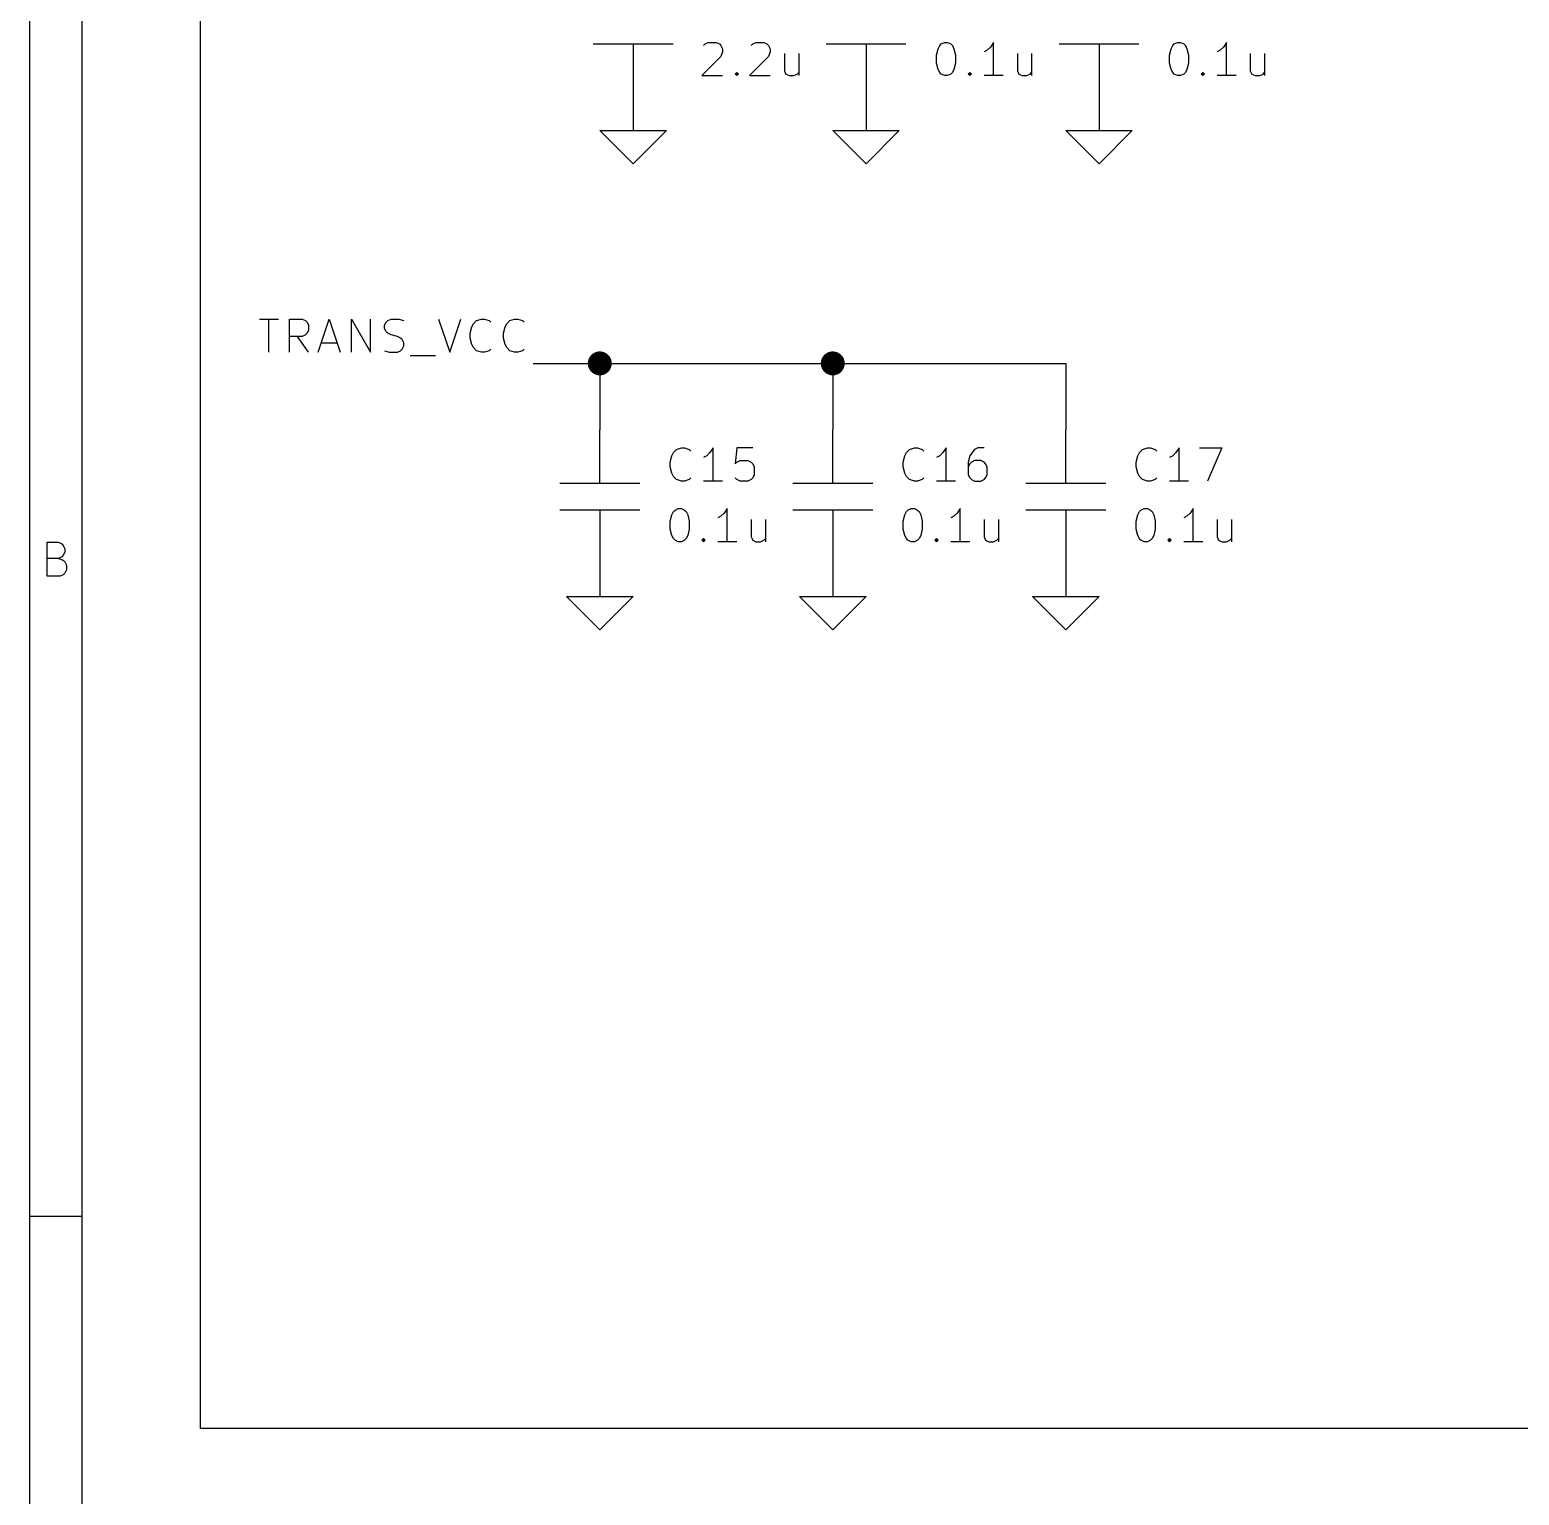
# Model space of a CAD drawing. Extents: x 0.4 to 16.1, y -11.3 to -0.4.
# Drawn here: x 0.394 to 2.631, y -4.75 to -2.549 of the extents above; entities that cross this region are included whole.
import ezdxf

# ---------------------------------------------------------------- set-up
doc = ezdxf.new("R2010")
doc.units = 0
doc.header["$MEASUREMENT"] = 0
for name, color, linetype in [('BLUE3', 171, 'CONTINUOUS'), ('CYAN2', 4, 'CONTINUOUS'), ('GRAY1', 251, 'CONTINUOUS'), ('GREEN3', 91, 'CONTINUOUS'), ('RED2', 1, 'CONTINUOUS')]:
    doc.layers.add(name, color=color, linetype=linetype)

msp = doc.modelspace()

# ---------------------------------------------------------------- linework, layer by layer
at = {"layer": 'BLUE3', "linetype": 'CONTINUOUS'}
for p, q in [((0.65, -4.65), (0.65, -0.55)), ((4.85, -4.65), (0.65, -4.65))]:
    msp.add_line(p, q, dxfattribs=at)
at = {"layer": 'CYAN2', "linetype": 'CONTINUOUS'}
for p, q in [((1.4059, -2.5726), (1.4083, -2.5702)), ((1.4059, -2.5726), (1.4083, -2.5702)), ((1.4083, -2.5702), (1.413, -2.5678)), ((1.4083, -2.5702), (1.413, -2.5678)), ((1.413, -2.5678), (1.4249, -2.5678)), ((1.413, -2.5678), (1.4249, -2.5678)), ((1.4249, -2.5678), (1.4297, -2.5702)), ((1.4249, -2.5678), (1.4297, -2.5702)), ((1.4297, -2.5702), (1.4321, -2.5726)), ((1.4297, -2.5702), (1.4321, -2.5726)), ((1.4321, -2.5726), (1.4345, -2.5773)), ((1.4321, -2.5726), (1.4345, -2.5773)), ((1.4773, -2.5726), (1.4797, -2.5702)), ((1.4773, -2.5726), (1.4797, -2.5702)), ((1.4797, -2.5702), (1.4845, -2.5678)), ((1.4797, -2.5702), (1.4845, -2.5678)), ((1.4845, -2.5678), (1.4964, -2.5678)), ((1.4845, -2.5678), (1.4964, -2.5678)), ((1.4964, -2.5678), (1.5011, -2.5702)), ((1.4964, -2.5678), (1.5011, -2.5702)), ((1.5011, -2.5702), (1.5035, -2.5726)), ((1.5011, -2.5702), (1.5035, -2.5726)), ((1.5035, -2.5726), (1.5059, -2.5773)), ((1.5035, -2.5726), (1.5059, -2.5773)), ((1.7583, -2.5773), (1.7607, -2.5726)), ((1.7583, -2.5773), (1.7607, -2.5726)), ((1.7607, -2.5726), (1.763, -2.5702)), ((1.7607, -2.5726), (1.763, -2.5702)), ((1.763, -2.5702), (1.7678, -2.5678)), ((1.763, -2.5702), (1.7678, -2.5678)), ((1.7678, -2.5678), (1.7726, -2.5678)), ((1.7678, -2.5678), (1.7726, -2.5678)), ((1.7726, -2.5678), (1.7773, -2.5702)), ((1.7726, -2.5678), (1.7773, -2.5702)), ((1.7773, -2.5702), (1.7797, -2.5726)), ((1.7773, -2.5702), (1.7797, -2.5726)), ((1.7797, -2.5726), (1.7821, -2.5773)), ((1.7797, -2.5726), (1.7821, -2.5773)), ((1.8416, -2.5678), (1.8369, -2.5749)), ((1.8416, -2.5678), (1.8369, -2.5749)), ((1.8416, -2.6178), (1.8416, -2.5678)), ((1.8416, -2.6178), (1.8416, -2.5678)), ((2.1083, -2.5773), (2.1107, -2.5726)), ((2.1083, -2.5773), (2.1107, -2.5726)), ((2.1107, -2.5726), (2.113, -2.5702)), ((2.1107, -2.5726), (2.113, -2.5702)), ((2.113, -2.5702), (2.1178, -2.5678)), ((2.113, -2.5702), (2.1178, -2.5678)), ((2.1178, -2.5678), (2.1226, -2.5678)), ((2.1178, -2.5678), (2.1226, -2.5678)), ((2.1226, -2.5678), (2.1273, -2.5702)), ((2.1226, -2.5678), (2.1273, -2.5702)), ((2.1273, -2.5702), (2.1297, -2.5726)), ((2.1273, -2.5702), (2.1297, -2.5726)), ((2.1297, -2.5726), (2.1321, -2.5773)), ((2.1297, -2.5726), (2.1321, -2.5773)), ((2.1916, -2.5678), (2.1869, -2.5749)), ((2.1916, -2.5678), (2.1869, -2.5749)), ((2.1916, -2.6178), (2.1916, -2.5678)), ((2.1916, -2.6178), (2.1916, -2.5678)), ((1.4321, -2.5892), (1.4035, -2.6178)), ((1.4321, -2.5892), (1.4035, -2.6178)), ((1.4345, -2.5821), (1.4321, -2.5892)), ((1.4345, -2.5821), (1.4321, -2.5892)), ((1.4345, -2.5773), (1.4345, -2.5821)), ((1.4345, -2.5773), (1.4345, -2.5821)), ((1.5035, -2.5892), (1.4749, -2.6178)), ((1.5035, -2.5892), (1.4749, -2.6178)), ((1.5059, -2.5821), (1.5035, -2.5892)), ((1.5059, -2.5821), (1.5035, -2.5892)), ((1.5059, -2.5773), (1.5059, -2.5821)), ((1.5059, -2.5773), (1.5059, -2.5821)), ((1.5273, -2.5845), (1.5273, -2.6107)), ((1.5273, -2.5845), (1.5273, -2.6107)), ((1.5488, -2.5845), (1.5488, -2.6178)), ((1.5488, -2.5845), (1.5488, -2.6178)), ((1.7559, -2.5869), (1.7583, -2.5773)), ((1.7559, -2.5869), (1.7583, -2.5773)), ((1.7559, -2.5988), (1.7559, -2.5869)), ((1.7559, -2.5988), (1.7559, -2.5869)), ((1.7821, -2.5773), (1.7845, -2.5869)), ((1.7821, -2.5773), (1.7845, -2.5869)), ((1.7845, -2.5869), (1.7845, -2.5988)), ((1.7845, -2.5869), (1.7845, -2.5988)), ((1.8321, -2.5797), (1.8273, -2.5821)), ((1.8321, -2.5797), (1.8273, -2.5821)), ((1.8369, -2.5749), (1.8321, -2.5797)), ((1.8369, -2.5749), (1.8321, -2.5797)), ((1.8773, -2.5845), (1.8773, -2.6107)), ((1.8773, -2.5845), (1.8773, -2.6107)), ((1.8988, -2.5845), (1.8988, -2.6178)), ((1.8988, -2.5845), (1.8988, -2.6178)), ((2.1059, -2.5869), (2.1083, -2.5773)), ((2.1059, -2.5869), (2.1083, -2.5773)), ((2.1059, -2.5988), (2.1059, -2.5869)), ((2.1059, -2.5988), (2.1059, -2.5869)), ((2.1321, -2.5773), (2.1345, -2.5869)), ((2.1321, -2.5773), (2.1345, -2.5869)), ((2.1345, -2.5869), (2.1345, -2.5988)), ((2.1345, -2.5869), (2.1345, -2.5988)), ((2.1821, -2.5797), (2.1773, -2.5821)), ((2.1821, -2.5797), (2.1773, -2.5821)), ((2.1869, -2.5749), (2.1821, -2.5797)), ((2.1869, -2.5749), (2.1821, -2.5797)), ((2.2273, -2.5845), (2.2273, -2.6107)), ((2.2273, -2.5845), (2.2273, -2.6107)), ((2.2488, -2.5845), (2.2488, -2.6178)), ((2.2488, -2.5845), (2.2488, -2.6178)), ((1.4035, -2.6178), (1.4345, -2.6178)), ((1.4035, -2.6178), (1.4345, -2.6178)), ((1.4535, -2.6154), (1.4559, -2.613)), ((1.4535, -2.6154), (1.4559, -2.613)), ((1.4559, -2.6178), (1.4535, -2.6154)), ((1.4559, -2.6178), (1.4535, -2.6154)), ((1.4559, -2.613), (1.4583, -2.6154)), ((1.4559, -2.613), (1.4559, -2.6178)), ((1.4559, -2.613), (1.4583, -2.6154)), ((1.4559, -2.613), (1.4559, -2.6178)), ((1.4583, -2.6154), (1.4559, -2.6178)), ((1.4583, -2.6154), (1.4559, -2.6178)), ((1.4749, -2.6178), (1.5059, -2.6178)), ((1.4749, -2.6178), (1.5059, -2.6178)), ((1.5273, -2.6107), (1.5297, -2.6154)), ((1.5273, -2.6107), (1.5297, -2.6154)), ((1.5297, -2.6154), (1.5345, -2.6178)), ((1.5297, -2.6154), (1.5345, -2.6178)), ((1.5345, -2.6178), (1.5416, -2.6178)), ((1.5345, -2.6178), (1.5416, -2.6178)), ((1.5416, -2.6178), (1.5464, -2.6154)), ((1.5416, -2.6178), (1.5464, -2.6154)), ((1.5464, -2.6154), (1.5488, -2.613)), ((1.5464, -2.6154), (1.5488, -2.613)), ((1.7583, -2.6083), (1.7559, -2.5988)), ((1.7583, -2.6083), (1.7559, -2.5988)), ((1.7607, -2.613), (1.7583, -2.6083)), ((1.7607, -2.613), (1.7583, -2.6083)), ((1.763, -2.6154), (1.7607, -2.613)), ((1.763, -2.6154), (1.7607, -2.613)), ((1.7678, -2.6178), (1.763, -2.6154)), ((1.7678, -2.6178), (1.763, -2.6154)), ((1.7726, -2.6178), (1.7678, -2.6178)), ((1.7726, -2.6178), (1.7678, -2.6178)), ((1.7773, -2.6154), (1.7726, -2.6178)), ((1.7773, -2.6154), (1.7726, -2.6178)), ((1.7797, -2.613), (1.7773, -2.6154)), ((1.7797, -2.613), (1.7773, -2.6154)), ((1.7821, -2.6083), (1.7797, -2.613)), ((1.7821, -2.6083), (1.7797, -2.613)), ((1.7845, -2.5988), (1.7821, -2.6083)), ((1.7845, -2.5988), (1.7821, -2.6083)), ((1.8035, -2.6154), (1.8059, -2.613)), ((1.8035, -2.6154), (1.8059, -2.613)), ((1.8059, -2.6178), (1.8035, -2.6154)), ((1.8059, -2.6178), (1.8035, -2.6154)), ((1.8059, -2.613), (1.8083, -2.6154)), ((1.8059, -2.613), (1.8059, -2.6178)), ((1.8059, -2.613), (1.8083, -2.6154)), ((1.8059, -2.613), (1.8059, -2.6178)), ((1.8083, -2.6154), (1.8059, -2.6178)), ((1.8083, -2.6154), (1.8059, -2.6178)), ((1.8559, -2.6178), (1.8273, -2.6178)), ((1.8559, -2.6178), (1.8273, -2.6178)), ((1.8773, -2.6107), (1.8797, -2.6154)), ((1.8773, -2.6107), (1.8797, -2.6154)), ((1.8797, -2.6154), (1.8845, -2.6178)), ((1.8797, -2.6154), (1.8845, -2.6178)), ((1.8845, -2.6178), (1.8916, -2.6178)), ((1.8845, -2.6178), (1.8916, -2.6178)), ((1.8916, -2.6178), (1.8964, -2.6154)), ((1.8916, -2.6178), (1.8964, -2.6154)), ((1.8964, -2.6154), (1.8988, -2.613)), ((1.8964, -2.6154), (1.8988, -2.613)), ((2.1083, -2.6083), (2.1059, -2.5988)), ((2.1083, -2.6083), (2.1059, -2.5988)), ((2.1107, -2.613), (2.1083, -2.6083)), ((2.1107, -2.613), (2.1083, -2.6083)), ((2.113, -2.6154), (2.1107, -2.613)), ((2.113, -2.6154), (2.1107, -2.613)), ((2.1178, -2.6178), (2.113, -2.6154)), ((2.1178, -2.6178), (2.113, -2.6154)), ((2.1226, -2.6178), (2.1178, -2.6178)), ((2.1226, -2.6178), (2.1178, -2.6178)), ((2.1273, -2.6154), (2.1226, -2.6178)), ((2.1273, -2.6154), (2.1226, -2.6178)), ((2.1297, -2.613), (2.1273, -2.6154)), ((2.1297, -2.613), (2.1273, -2.6154)), ((2.1321, -2.6083), (2.1297, -2.613)), ((2.1321, -2.6083), (2.1297, -2.613)), ((2.1345, -2.5988), (2.1321, -2.6083)), ((2.1345, -2.5988), (2.1321, -2.6083)), ((2.1535, -2.6154), (2.1559, -2.613)), ((2.1535, -2.6154), (2.1559, -2.613)), ((2.1559, -2.6178), (2.1535, -2.6154)), ((2.1559, -2.6178), (2.1535, -2.6154)), ((2.1559, -2.613), (2.1583, -2.6154)), ((2.1559, -2.613), (2.1559, -2.6178)), ((2.1559, -2.613), (2.1583, -2.6154)), ((2.1559, -2.613), (2.1559, -2.6178)), ((2.1583, -2.6154), (2.1559, -2.6178)), ((2.1583, -2.6154), (2.1559, -2.6178)), ((2.2059, -2.6178), (2.1773, -2.6178)), ((2.2059, -2.6178), (2.1773, -2.6178)), ((2.2273, -2.6107), (2.2297, -2.6154)), ((2.2273, -2.6107), (2.2297, -2.6154)), ((2.2297, -2.6154), (2.2345, -2.6178)), ((2.2297, -2.6154), (2.2345, -2.6178)), ((2.2345, -2.6178), (2.2416, -2.6178)), ((2.2345, -2.6178), (2.2416, -2.6178)), ((2.2416, -2.6178), (2.2464, -2.6154)), ((2.2416, -2.6178), (2.2464, -2.6154)), ((2.2464, -2.6154), (2.2488, -2.613)), ((2.2464, -2.6154), (2.2488, -2.613)), ((1.3654, -3.1792), (1.3726, -3.1768)), ((1.3654, -3.1792), (1.3726, -3.1768)), ((1.3726, -3.1768), (1.3773, -3.1768)), ((1.3726, -3.1768), (1.3773, -3.1768)), ((1.3773, -3.1768), (1.3845, -3.1792)), ((1.3773, -3.1768), (1.3845, -3.1792)), ((1.4202, -3.1768), (1.4154, -3.1839)), ((1.4202, -3.1768), (1.4154, -3.1839)), ((1.4202, -3.2268), (1.4202, -3.1768)), ((1.4202, -3.2268), (1.4202, -3.1768)), ((1.4559, -3.1768), (1.4535, -3.2006)), ((1.4559, -3.1768), (1.4535, -3.2006)), ((1.4797, -3.1768), (1.4559, -3.1768)), ((1.4797, -3.1768), (1.4559, -3.1768)), ((1.7154, -3.1792), (1.7226, -3.1768)), ((1.7154, -3.1792), (1.7226, -3.1768)), ((1.7226, -3.1768), (1.7273, -3.1768)), ((1.7226, -3.1768), (1.7273, -3.1768)), ((1.7273, -3.1768), (1.7345, -3.1792)), ((1.7273, -3.1768), (1.7345, -3.1792)), ((1.7702, -3.1768), (1.7654, -3.1839)), ((1.7702, -3.1768), (1.7654, -3.1839)), ((1.7702, -3.2268), (1.7702, -3.1768)), ((1.7702, -3.2268), (1.7702, -3.1768)), ((1.8178, -3.1768), (1.813, -3.1792)), ((1.8178, -3.1768), (1.813, -3.1792)), ((1.8273, -3.1768), (1.8178, -3.1768)), ((1.8273, -3.1768), (1.8178, -3.1768)), ((2.0654, -3.1792), (2.0726, -3.1768)), ((2.0654, -3.1792), (2.0726, -3.1768)), ((2.0726, -3.1768), (2.0773, -3.1768)), ((2.0726, -3.1768), (2.0773, -3.1768)), ((2.0773, -3.1768), (2.0845, -3.1792)), ((2.0773, -3.1768), (2.0845, -3.1792)), ((2.1202, -3.1768), (2.1154, -3.1839)), ((2.1202, -3.1768), (2.1154, -3.1839)), ((2.1202, -3.2268), (2.1202, -3.1768)), ((2.1202, -3.2268), (2.1202, -3.1768)), ((2.1511, -3.1768), (2.1845, -3.1768)), ((2.1511, -3.1768), (2.1845, -3.1768)), ((2.1845, -3.1768), (2.163, -3.2268)), ((2.1845, -3.1768), (2.163, -3.2268)), ((1.3559, -3.1982), (1.3583, -3.1887)), ((1.3559, -3.1982), (1.3583, -3.1887)), ((1.3559, -3.2054), (1.3559, -3.1982)), ((1.3559, -3.2054), (1.3559, -3.1982)), ((1.3583, -3.1887), (1.3607, -3.1839)), ((1.3583, -3.1887), (1.3607, -3.1839)), ((1.3607, -3.1839), (1.3654, -3.1792)), ((1.3607, -3.1839), (1.3654, -3.1792)), ((1.3845, -3.1792), (1.3869, -3.1816)), ((1.3845, -3.1792), (1.3869, -3.1816)), ((1.4107, -3.1887), (1.4059, -3.1911)), ((1.4107, -3.1887), (1.4059, -3.1911)), ((1.4154, -3.1839), (1.4107, -3.1887)), ((1.4154, -3.1839), (1.4107, -3.1887)), ((1.4535, -3.2006), (1.4559, -3.1982)), ((1.4535, -3.2006), (1.4559, -3.1982)), ((1.4559, -3.1982), (1.4607, -3.1959)), ((1.4559, -3.1982), (1.4607, -3.1959)), ((1.4607, -3.1959), (1.4726, -3.1959)), ((1.4607, -3.1959), (1.4726, -3.1959)), ((1.4726, -3.1959), (1.4773, -3.1982)), ((1.4726, -3.1959), (1.4773, -3.1982)), ((1.4773, -3.1982), (1.4797, -3.2006)), ((1.4773, -3.1982), (1.4797, -3.2006)), ((1.7059, -3.1982), (1.7083, -3.1887)), ((1.7059, -3.1982), (1.7083, -3.1887)), ((1.7059, -3.2054), (1.7059, -3.1982)), ((1.7059, -3.2054), (1.7059, -3.1982)), ((1.7083, -3.1887), (1.7107, -3.1839)), ((1.7083, -3.1887), (1.7107, -3.1839)), ((1.7107, -3.1839), (1.7154, -3.1792)), ((1.7107, -3.1839), (1.7154, -3.1792)), ((1.7345, -3.1792), (1.7369, -3.1816)), ((1.7345, -3.1792), (1.7369, -3.1816)), ((1.7607, -3.1887), (1.7559, -3.1911)), ((1.7607, -3.1887), (1.7559, -3.1911)), ((1.7654, -3.1839), (1.7607, -3.1887)), ((1.7654, -3.1839), (1.7607, -3.1887)), ((1.8059, -3.1887), (1.8035, -3.1982)), ((1.8059, -3.1887), (1.8035, -3.1982)), ((1.8035, -3.1982), (1.8035, -3.2173)), ((1.8035, -3.1982), (1.8035, -3.2173)), ((1.8107, -3.1816), (1.8059, -3.1887)), ((1.8107, -3.1816), (1.8059, -3.1887)), ((1.8083, -3.1982), (1.8059, -3.2006)), ((1.8083, -3.1982), (1.8059, -3.2006)), ((1.813, -3.1959), (1.8083, -3.1982)), ((1.813, -3.1959), (1.8083, -3.1982)), ((1.813, -3.1792), (1.8107, -3.1816)), ((1.813, -3.1792), (1.8107, -3.1816)), ((1.8226, -3.1959), (1.813, -3.1959)), ((1.8226, -3.1959), (1.813, -3.1959)), ((1.8273, -3.1982), (1.8226, -3.1959)), ((1.8273, -3.1982), (1.8226, -3.1959)), ((1.8297, -3.2006), (1.8273, -3.1982)), ((1.8297, -3.2006), (1.8273, -3.1982)), ((2.0559, -3.1982), (2.0583, -3.1887)), ((2.0559, -3.1982), (2.0583, -3.1887)), ((2.0559, -3.2054), (2.0559, -3.1982)), ((2.0559, -3.2054), (2.0559, -3.1982)), ((2.0583, -3.1887), (2.0607, -3.1839)), ((2.0583, -3.1887), (2.0607, -3.1839)), ((2.0607, -3.1839), (2.0654, -3.1792)), ((2.0607, -3.1839), (2.0654, -3.1792)), ((2.0845, -3.1792), (2.0869, -3.1816)), ((2.0845, -3.1792), (2.0869, -3.1816)), ((2.1107, -3.1887), (2.1059, -3.1911)), ((2.1107, -3.1887), (2.1059, -3.1911)), ((2.1154, -3.1839), (2.1107, -3.1887)), ((2.1154, -3.1839), (2.1107, -3.1887)), ((1.3583, -3.2149), (1.3559, -3.2054)), ((1.3583, -3.2149), (1.3559, -3.2054)), ((1.3607, -3.2197), (1.3583, -3.2149)), ((1.3607, -3.2197), (1.3583, -3.2149)), ((1.3654, -3.2244), (1.3607, -3.2197)), ((1.3654, -3.2244), (1.3607, -3.2197)), ((1.3869, -3.222), (1.3845, -3.2244)), ((1.3869, -3.222), (1.3845, -3.2244)), ((1.4559, -3.2244), (1.4535, -3.222)), ((1.4559, -3.2244), (1.4535, -3.222)), ((1.4797, -3.222), (1.4773, -3.2244)), ((1.4797, -3.222), (1.4773, -3.2244)), ((1.4797, -3.2006), (1.4821, -3.2054)), ((1.4797, -3.2006), (1.4821, -3.2054)), ((1.4821, -3.2173), (1.4797, -3.222)), ((1.4821, -3.2173), (1.4797, -3.222)), ((1.4821, -3.2054), (1.4821, -3.2173)), ((1.4821, -3.2054), (1.4821, -3.2173)), ((1.7083, -3.2149), (1.7059, -3.2054)), ((1.7083, -3.2149), (1.7059, -3.2054)), ((1.7107, -3.2197), (1.7083, -3.2149)), ((1.7107, -3.2197), (1.7083, -3.2149)), ((1.7154, -3.2244), (1.7107, -3.2197)), ((1.7154, -3.2244), (1.7107, -3.2197)), ((1.7369, -3.222), (1.7345, -3.2244)), ((1.7369, -3.222), (1.7345, -3.2244)), ((1.8059, -3.2006), (1.8035, -3.2054)), ((1.8059, -3.2006), (1.8035, -3.2054)), ((1.8035, -3.2173), (1.8059, -3.222)), ((1.8035, -3.2173), (1.8059, -3.222)), ((1.8059, -3.222), (1.8083, -3.2244)), ((1.8059, -3.222), (1.8083, -3.2244)), ((1.8273, -3.2244), (1.8297, -3.222)), ((1.8273, -3.2244), (1.8297, -3.222)), ((1.8321, -3.2054), (1.8297, -3.2006)), ((1.8321, -3.2054), (1.8297, -3.2006)), ((1.8297, -3.222), (1.8321, -3.2173)), ((1.8297, -3.222), (1.8321, -3.2173)), ((1.8321, -3.2173), (1.8321, -3.2054)), ((1.8321, -3.2173), (1.8321, -3.2054)), ((2.0583, -3.2149), (2.0559, -3.2054)), ((2.0583, -3.2149), (2.0559, -3.2054)), ((2.0607, -3.2197), (2.0583, -3.2149)), ((2.0607, -3.2197), (2.0583, -3.2149)), ((2.0654, -3.2244), (2.0607, -3.2197)), ((2.0654, -3.2244), (2.0607, -3.2197)), ((2.0869, -3.222), (2.0845, -3.2244)), ((2.0869, -3.222), (2.0845, -3.2244)), ((1.3726, -3.2268), (1.3654, -3.2244)), ((1.3726, -3.2268), (1.3654, -3.2244)), ((1.3773, -3.2268), (1.3726, -3.2268)), ((1.3773, -3.2268), (1.3726, -3.2268)), ((1.3845, -3.2244), (1.3773, -3.2268)), ((1.3845, -3.2244), (1.3773, -3.2268)), ((1.4345, -3.2268), (1.4059, -3.2268)), ((1.4345, -3.2268), (1.4059, -3.2268)), ((1.4607, -3.2268), (1.4559, -3.2244)), ((1.4607, -3.2268), (1.4559, -3.2244)), ((1.4726, -3.2268), (1.4607, -3.2268)), ((1.4726, -3.2268), (1.4607, -3.2268)), ((1.4773, -3.2244), (1.4726, -3.2268)), ((1.4773, -3.2244), (1.4726, -3.2268)), ((1.7226, -3.2268), (1.7154, -3.2244)), ((1.7226, -3.2268), (1.7154, -3.2244)), ((1.7273, -3.2268), (1.7226, -3.2268)), ((1.7273, -3.2268), (1.7226, -3.2268)), ((1.7345, -3.2244), (1.7273, -3.2268)), ((1.7345, -3.2244), (1.7273, -3.2268)), ((1.7845, -3.2268), (1.7559, -3.2268)), ((1.7845, -3.2268), (1.7559, -3.2268)), ((1.8083, -3.2244), (1.813, -3.2268)), ((1.8083, -3.2244), (1.813, -3.2268)), ((1.813, -3.2268), (1.8226, -3.2268)), ((1.813, -3.2268), (1.8226, -3.2268)), ((1.8226, -3.2268), (1.8273, -3.2244)), ((1.8226, -3.2268), (1.8273, -3.2244)), ((2.0726, -3.2268), (2.0654, -3.2244)), ((2.0726, -3.2268), (2.0654, -3.2244)), ((2.0773, -3.2268), (2.0726, -3.2268)), ((2.0773, -3.2268), (2.0726, -3.2268)), ((2.0845, -3.2244), (2.0773, -3.2268)), ((2.0845, -3.2244), (2.0773, -3.2268)), ((2.1345, -3.2268), (2.1059, -3.2268)), ((2.1345, -3.2268), (2.1059, -3.2268)), ((1.3559, -3.2869), (1.3583, -3.2773)), ((1.3559, -3.2869), (1.3583, -3.2773)), ((1.3559, -3.2988), (1.3559, -3.2869)), ((1.3559, -3.2988), (1.3559, -3.2869)), ((1.3583, -3.2773), (1.3607, -3.2726)), ((1.3583, -3.2773), (1.3607, -3.2726)), ((1.3607, -3.2726), (1.363, -3.2702)), ((1.3607, -3.2726), (1.363, -3.2702)), ((1.363, -3.2702), (1.3678, -3.2678)), ((1.363, -3.2702), (1.3678, -3.2678)), ((1.3678, -3.2678), (1.3726, -3.2678)), ((1.3678, -3.2678), (1.3726, -3.2678)), ((1.3726, -3.2678), (1.3773, -3.2702)), ((1.3726, -3.2678), (1.3773, -3.2702)), ((1.3773, -3.2702), (1.3797, -3.2726)), ((1.3773, -3.2702), (1.3797, -3.2726)), ((1.3797, -3.2726), (1.3821, -3.2773)), ((1.3797, -3.2726), (1.3821, -3.2773)), ((1.3821, -3.2773), (1.3845, -3.2869)), ((1.3821, -3.2773), (1.3845, -3.2869)), ((1.3845, -3.2869), (1.3845, -3.2988)), ((1.3845, -3.2869), (1.3845, -3.2988)), ((1.4321, -3.2797), (1.4273, -3.2821)), ((1.4321, -3.2797), (1.4273, -3.2821)), ((1.4369, -3.2749), (1.4321, -3.2797)), ((1.4369, -3.2749), (1.4321, -3.2797)), ((1.4416, -3.2678), (1.4369, -3.2749)), ((1.4416, -3.2678), (1.4369, -3.2749)), ((1.4416, -3.3178), (1.4416, -3.2678)), ((1.4416, -3.3178), (1.4416, -3.2678)), ((1.4773, -3.2845), (1.4773, -3.3107)), ((1.4773, -3.2845), (1.4773, -3.3107)), ((1.4988, -3.2845), (1.4988, -3.3178)), ((1.4988, -3.2845), (1.4988, -3.3178)), ((1.7059, -3.2869), (1.7083, -3.2773)), ((1.7059, -3.2869), (1.7083, -3.2773)), ((1.7059, -3.2988), (1.7059, -3.2869)), ((1.7059, -3.2988), (1.7059, -3.2869)), ((1.7083, -3.2773), (1.7107, -3.2726)), ((1.7083, -3.2773), (1.7107, -3.2726)), ((1.7107, -3.2726), (1.713, -3.2702)), ((1.7107, -3.2726), (1.713, -3.2702)), ((1.713, -3.2702), (1.7178, -3.2678)), ((1.713, -3.2702), (1.7178, -3.2678)), ((1.7178, -3.2678), (1.7226, -3.2678)), ((1.7178, -3.2678), (1.7226, -3.2678)), ((1.7226, -3.2678), (1.7273, -3.2702)), ((1.7226, -3.2678), (1.7273, -3.2702)), ((1.7273, -3.2702), (1.7297, -3.2726)), ((1.7273, -3.2702), (1.7297, -3.2726)), ((1.7297, -3.2726), (1.7321, -3.2773)), ((1.7297, -3.2726), (1.7321, -3.2773)), ((1.7321, -3.2773), (1.7345, -3.2869)), ((1.7321, -3.2773), (1.7345, -3.2869)), ((1.7345, -3.2869), (1.7345, -3.2988)), ((1.7345, -3.2869), (1.7345, -3.2988)), ((1.7821, -3.2797), (1.7773, -3.2821)), ((1.7821, -3.2797), (1.7773, -3.2821)), ((1.7869, -3.2749), (1.7821, -3.2797)), ((1.7869, -3.2749), (1.7821, -3.2797)), ((1.7916, -3.2678), (1.7869, -3.2749)), ((1.7916, -3.2678), (1.7869, -3.2749)), ((1.7916, -3.3178), (1.7916, -3.2678)), ((1.7916, -3.3178), (1.7916, -3.2678)), ((1.8273, -3.2845), (1.8273, -3.3107)), ((1.8273, -3.2845), (1.8273, -3.3107)), ((1.8488, -3.2845), (1.8488, -3.3178)), ((1.8488, -3.2845), (1.8488, -3.3178)), ((2.0559, -3.2869), (2.0583, -3.2773)), ((2.0559, -3.2869), (2.0583, -3.2773)), ((2.0559, -3.2988), (2.0559, -3.2869)), ((2.0559, -3.2988), (2.0559, -3.2869)), ((2.0583, -3.2773), (2.0607, -3.2726)), ((2.0583, -3.2773), (2.0607, -3.2726)), ((2.0607, -3.2726), (2.063, -3.2702)), ((2.0607, -3.2726), (2.063, -3.2702)), ((2.063, -3.2702), (2.0678, -3.2678)), ((2.063, -3.2702), (2.0678, -3.2678)), ((2.0678, -3.2678), (2.0726, -3.2678)), ((2.0678, -3.2678), (2.0726, -3.2678)), ((2.0726, -3.2678), (2.0773, -3.2702)), ((2.0726, -3.2678), (2.0773, -3.2702)), ((2.0773, -3.2702), (2.0797, -3.2726)), ((2.0773, -3.2702), (2.0797, -3.2726)), ((2.0797, -3.2726), (2.0821, -3.2773)), ((2.0797, -3.2726), (2.0821, -3.2773)), ((2.0821, -3.2773), (2.0845, -3.2869)), ((2.0821, -3.2773), (2.0845, -3.2869)), ((2.0845, -3.2869), (2.0845, -3.2988)), ((2.0845, -3.2869), (2.0845, -3.2988)), ((2.1321, -3.2797), (2.1273, -3.2821)), ((2.1321, -3.2797), (2.1273, -3.2821)), ((2.1369, -3.2749), (2.1321, -3.2797)), ((2.1369, -3.2749), (2.1321, -3.2797)), ((2.1416, -3.2678), (2.1369, -3.2749)), ((2.1416, -3.2678), (2.1369, -3.2749)), ((2.1416, -3.3178), (2.1416, -3.2678)), ((2.1416, -3.3178), (2.1416, -3.2678)), ((2.1773, -3.2845), (2.1773, -3.3107)), ((2.1773, -3.2845), (2.1773, -3.3107)), ((2.1988, -3.2845), (2.1988, -3.3178)), ((2.1988, -3.2845), (2.1988, -3.3178)), ((1.3583, -3.3083), (1.3559, -3.2988)), ((1.3583, -3.3083), (1.3559, -3.2988)), ((1.3607, -3.313), (1.3583, -3.3083)), ((1.3607, -3.313), (1.3583, -3.3083)), ((1.3821, -3.3083), (1.3797, -3.313)), ((1.3821, -3.3083), (1.3797, -3.313)), ((1.3845, -3.2988), (1.3821, -3.3083)), ((1.3845, -3.2988), (1.3821, -3.3083)), ((1.4773, -3.3107), (1.4797, -3.3154)), ((1.4773, -3.3107), (1.4797, -3.3154)), ((1.7083, -3.3083), (1.7059, -3.2988)), ((1.7083, -3.3083), (1.7059, -3.2988)), ((1.7107, -3.313), (1.7083, -3.3083)), ((1.7107, -3.313), (1.7083, -3.3083)), ((1.7321, -3.3083), (1.7297, -3.313)), ((1.7321, -3.3083), (1.7297, -3.313)), ((1.7345, -3.2988), (1.7321, -3.3083)), ((1.7345, -3.2988), (1.7321, -3.3083)), ((1.8273, -3.3107), (1.8297, -3.3154)), ((1.8273, -3.3107), (1.8297, -3.3154)), ((2.0583, -3.3083), (2.0559, -3.2988)), ((2.0583, -3.3083), (2.0559, -3.2988)), ((2.0607, -3.313), (2.0583, -3.3083)), ((2.0607, -3.313), (2.0583, -3.3083)), ((2.0821, -3.3083), (2.0797, -3.313)), ((2.0821, -3.3083), (2.0797, -3.313)), ((2.0845, -3.2988), (2.0821, -3.3083)), ((2.0845, -3.2988), (2.0821, -3.3083)), ((2.1773, -3.3107), (2.1797, -3.3154)), ((2.1773, -3.3107), (2.1797, -3.3154)), ((1.363, -3.3154), (1.3607, -3.313)), ((1.363, -3.3154), (1.3607, -3.313)), ((1.3678, -3.3178), (1.363, -3.3154)), ((1.3678, -3.3178), (1.363, -3.3154)), ((1.3726, -3.3178), (1.3678, -3.3178)), ((1.3726, -3.3178), (1.3678, -3.3178)), ((1.3773, -3.3154), (1.3726, -3.3178)), ((1.3773, -3.3154), (1.3726, -3.3178)), ((1.3797, -3.313), (1.3773, -3.3154)), ((1.3797, -3.313), (1.3773, -3.3154)), ((1.4035, -3.3154), (1.4059, -3.313)), ((1.4035, -3.3154), (1.4059, -3.313)), ((1.4059, -3.3178), (1.4035, -3.3154)), ((1.4059, -3.3178), (1.4035, -3.3154)), ((1.4059, -3.313), (1.4083, -3.3154)), ((1.4059, -3.313), (1.4059, -3.3178)), ((1.4059, -3.313), (1.4083, -3.3154)), ((1.4059, -3.313), (1.4059, -3.3178)), ((1.4083, -3.3154), (1.4059, -3.3178)), ((1.4083, -3.3154), (1.4059, -3.3178)), ((1.4559, -3.3178), (1.4273, -3.3178)), ((1.4559, -3.3178), (1.4273, -3.3178)), ((1.4797, -3.3154), (1.4845, -3.3178)), ((1.4797, -3.3154), (1.4845, -3.3178)), ((1.4845, -3.3178), (1.4916, -3.3178)), ((1.4845, -3.3178), (1.4916, -3.3178)), ((1.4916, -3.3178), (1.4964, -3.3154)), ((1.4916, -3.3178), (1.4964, -3.3154)), ((1.4964, -3.3154), (1.4988, -3.313)), ((1.4964, -3.3154), (1.4988, -3.313)), ((1.713, -3.3154), (1.7107, -3.313)), ((1.713, -3.3154), (1.7107, -3.313)), ((1.7178, -3.3178), (1.713, -3.3154)), ((1.7178, -3.3178), (1.713, -3.3154)), ((1.7226, -3.3178), (1.7178, -3.3178)), ((1.7226, -3.3178), (1.7178, -3.3178)), ((1.7273, -3.3154), (1.7226, -3.3178)), ((1.7273, -3.3154), (1.7226, -3.3178)), ((1.7297, -3.313), (1.7273, -3.3154)), ((1.7297, -3.313), (1.7273, -3.3154)), ((1.7535, -3.3154), (1.7559, -3.313)), ((1.7535, -3.3154), (1.7559, -3.313)), ((1.7559, -3.3178), (1.7535, -3.3154)), ((1.7559, -3.3178), (1.7535, -3.3154)), ((1.7559, -3.313), (1.7583, -3.3154)), ((1.7559, -3.313), (1.7559, -3.3178)), ((1.7559, -3.313), (1.7583, -3.3154)), ((1.7559, -3.313), (1.7559, -3.3178)), ((1.7583, -3.3154), (1.7559, -3.3178)), ((1.7583, -3.3154), (1.7559, -3.3178)), ((1.8059, -3.3178), (1.7773, -3.3178)), ((1.8059, -3.3178), (1.7773, -3.3178)), ((1.8297, -3.3154), (1.8345, -3.3178)), ((1.8297, -3.3154), (1.8345, -3.3178)), ((1.8345, -3.3178), (1.8416, -3.3178)), ((1.8345, -3.3178), (1.8416, -3.3178)), ((1.8416, -3.3178), (1.8464, -3.3154)), ((1.8416, -3.3178), (1.8464, -3.3154)), ((1.8464, -3.3154), (1.8488, -3.313)), ((1.8464, -3.3154), (1.8488, -3.313)), ((2.063, -3.3154), (2.0607, -3.313)), ((2.063, -3.3154), (2.0607, -3.313)), ((2.0678, -3.3178), (2.063, -3.3154)), ((2.0678, -3.3178), (2.063, -3.3154)), ((2.0726, -3.3178), (2.0678, -3.3178)), ((2.0726, -3.3178), (2.0678, -3.3178)), ((2.0773, -3.3154), (2.0726, -3.3178)), ((2.0773, -3.3154), (2.0726, -3.3178)), ((2.0797, -3.313), (2.0773, -3.3154)), ((2.0797, -3.313), (2.0773, -3.3154)), ((2.1035, -3.3154), (2.1059, -3.313)), ((2.1035, -3.3154), (2.1059, -3.313)), ((2.1059, -3.3178), (2.1035, -3.3154)), ((2.1059, -3.3178), (2.1035, -3.3154)), ((2.1059, -3.313), (2.1083, -3.3154)), ((2.1059, -3.313), (2.1059, -3.3178)), ((2.1059, -3.313), (2.1083, -3.3154)), ((2.1059, -3.313), (2.1059, -3.3178)), ((2.1083, -3.3154), (2.1059, -3.3178)), ((2.1083, -3.3154), (2.1059, -3.3178)), ((2.1559, -3.3178), (2.1273, -3.3178)), ((2.1559, -3.3178), (2.1273, -3.3178)), ((2.1797, -3.3154), (2.1845, -3.3178)), ((2.1797, -3.3154), (2.1845, -3.3178)), ((2.1845, -3.3178), (2.1916, -3.3178)), ((2.1845, -3.3178), (2.1916, -3.3178)), ((2.1916, -3.3178), (2.1964, -3.3154)), ((2.1916, -3.3178), (2.1964, -3.3154)), ((2.1964, -3.3154), (2.1988, -3.313)), ((2.1964, -3.3154), (2.1988, -3.313))]:
    msp.add_line(p, q, dxfattribs=at)
at = {"layer": 'GRAY1', "linetype": 'CONTINUOUS'}
for p, q in [((0.7387, -2.9833), (0.7673, -2.9833)), ((0.753, -3.0333), (0.753, -2.9833)), ((0.784, -3.0333), (0.784, -2.9833)), ((0.784, -2.9833), (0.803, -2.9833)), ((0.803, -2.9833), (0.8078, -2.9857)), ((0.8078, -2.9857), (0.8102, -2.9881)), ((0.8102, -2.9881), (0.8126, -2.9928)), ((0.8126, -2.9928), (0.8126, -3)), ((0.8268, -3.0333), (0.8435, -2.9833)), ((0.8435, -2.9833), (0.8602, -3.0333)), ((0.8768, -3.0333), (0.8768, -2.9833)), ((0.8768, -2.9833), (0.9054, -3.0333)), ((0.9054, -3.0333), (0.9054, -2.9833)), ((0.9268, -2.9928), (0.9292, -2.9881)), ((0.9268, -2.9976), (0.9268, -2.9928)), ((0.9292, -3.0023), (0.9268, -2.9976)), ((0.9292, -2.9881), (0.9316, -2.9857)), ((0.9316, -2.9857), (0.9364, -2.9833)), ((0.9364, -2.9833), (0.9483, -2.9833)), ((0.9483, -2.9833), (0.9554, -2.9857)), ((1.0078, -2.9833), (1.0245, -3.0333)), ((1.0245, -3.0333), (1.0411, -2.9833)), ((1.0554, -3.0047), (1.0578, -2.9952)), ((1.0578, -2.9952), (1.0602, -2.9904)), ((1.0602, -2.9904), (1.0649, -2.9857)), ((1.0649, -2.9857), (1.0721, -2.9833)), ((1.0721, -2.9833), (1.0768, -2.9833)), ((1.0768, -2.9833), (1.084, -2.9857)), ((1.084, -2.9857), (1.0864, -2.9881)), ((1.1054, -3.0047), (1.1078, -2.9952)), ((1.1078, -2.9952), (1.1102, -2.9904)), ((1.1102, -2.9904), (1.1149, -2.9857)), ((1.1149, -2.9857), (1.1221, -2.9833)), ((1.1221, -2.9833), (1.1268, -2.9833)), ((1.1268, -2.9833), (1.134, -2.9857)), ((1.134, -2.9857), (1.1364, -2.9881)), ((0.803, -3.0095), (0.784, -3.0095)), ((0.8126, -3.0333), (0.7959, -3.0095)), ((0.8078, -3.0071), (0.803, -3.0095)), ((0.8102, -3.0047), (0.8078, -3.0071)), ((0.8126, -3), (0.8102, -3.0047)), ((0.8316, -3.019), (0.8554, -3.019)), ((0.9316, -3.0047), (0.9292, -3.0023)), ((0.9364, -3.0071), (0.9316, -3.0047)), ((0.9459, -3.0095), (0.9364, -3.0071)), ((0.9506, -3.0119), (0.9459, -3.0095)), ((0.953, -3.0143), (0.9506, -3.0119)), ((0.9554, -3.019), (0.953, -3.0143)), ((0.9554, -3.0238), (0.9554, -3.019)), ((1.0554, -3.0119), (1.0554, -3.0047)), ((1.0578, -3.0214), (1.0554, -3.0119)), ((1.1054, -3.0119), (1.1054, -3.0047)), ((1.1078, -3.0214), (1.1054, -3.0119)), ((0.9268, -3.0309), (0.934, -3.0333)), ((0.934, -3.0333), (0.9459, -3.0333)), ((0.9459, -3.0333), (0.9506, -3.0309)), ((0.9506, -3.0309), (0.953, -3.0285)), ((0.953, -3.0285), (0.9554, -3.0238)), ((0.9649, -3.0381), (1.003, -3.0381)), ((1.0602, -3.0262), (1.0578, -3.0214)), ((1.0649, -3.0309), (1.0602, -3.0262)), ((1.0721, -3.0333), (1.0649, -3.0309)), ((1.0768, -3.0333), (1.0721, -3.0333)), ((1.084, -3.0309), (1.0768, -3.0333)), ((1.0864, -3.0285), (1.084, -3.0309)), ((1.1102, -3.0262), (1.1078, -3.0214)), ((1.1149, -3.0309), (1.1102, -3.0262)), ((1.1221, -3.0333), (1.1149, -3.0309)), ((1.1268, -3.0333), (1.1221, -3.0333)), ((1.134, -3.0309), (1.1268, -3.0333)), ((1.1364, -3.0285), (1.134, -3.0309))]:
    msp.add_line(p, q, dxfattribs=at)
at = {"layer": 'GREEN3', "linetype": 'CONTINUOUS'}
for p, q in [((1.15, -3.05), (1.25, -3.05)), ((1.25, -3.05), (1.25, -3.15)), ((1.25, -3.05), (1.6, -3.05)), ((1.6, -3.05), (1.95, -3.05)), ((1.6, -3.05), (1.6, -3.15)), ((1.95, -3.05), (1.95, -3.15))]:
    msp.add_line(p, q, dxfattribs=at)
at = {"layer": 'GREEN3', "const_width": 0.018}
for points in [[(1.241, -3.05, 1), (1.259, -3.05, 1)], [(1.591, -3.05, 1), (1.609, -3.05, 1)]]:
    msp.add_lwpolyline(points, format="xyb", close=True, dxfattribs=at)
at = {"layer": 'RED2', "linetype": 'CONTINUOUS'}
for p, q in [((0.3937, -11.2993), (0.3937, -0.3937)), ((0.4724, -11.2206), (0.4724, -0.4724)), ((1.24, -2.57), (1.36, -2.57)), ((1.3, -2.57), (1.3, -2.65)), ((1.3, -2.57), (1.3, -2.65)), ((1.59, -2.57), (1.71, -2.57)), ((1.65, -2.57), (1.65, -2.65)), ((1.65, -2.57), (1.65, -2.65)), ((1.94, -2.57), (2.06, -2.57)), ((2, -2.57), (2, -2.65)), ((2, -2.57), (2, -2.65)), ((1.3, -2.65), (1.3, -2.7)), ((1.65, -2.65), (1.65, -2.7)), ((2, -2.65), (2, -2.7)), ((1.3, -2.75), (1.25, -2.7)), ((1.25, -2.7), (1.3, -2.7)), ((1.3, -2.7), (1.35, -2.7)), ((1.35, -2.7), (1.3, -2.75)), ((1.65, -2.75), (1.6, -2.7)), ((1.6, -2.7), (1.65, -2.7)), ((1.65, -2.7), (1.7, -2.7)), ((1.7, -2.7), (1.65, -2.75)), ((2, -2.75), (1.95, -2.7)), ((1.95, -2.7), (2, -2.7)), ((2, -2.7), (2.05, -2.7)), ((2.05, -2.7), (2, -2.75)), ((1.25, -3.23), (1.25, -3.15)), ((1.25, -3.23), (1.25, -3.15)), ((1.6, -3.23), (1.6, -3.15)), ((1.6, -3.23), (1.6, -3.15)), ((1.95, -3.23), (1.95, -3.15)), ((1.95, -3.23), (1.95, -3.15)), ((1.19, -3.23), (1.31, -3.23)), ((1.54, -3.23), (1.66, -3.23)), ((1.89, -3.23), (2.01, -3.23)), ((1.19, -3.27), (1.31, -3.27)), ((1.25, -3.27), (1.25, -3.35)), ((1.25, -3.27), (1.25, -3.35)), ((1.54, -3.27), (1.66, -3.27)), ((1.6, -3.27), (1.6, -3.35)), ((1.6, -3.27), (1.6, -3.35)), ((1.89, -3.27), (2.01, -3.27)), ((1.95, -3.27), (1.95, -3.35)), ((1.95, -3.27), (1.95, -3.35)), ((0.4197, -3.3698), (0.4197, -3.3186)), ((0.4197, -3.3186), (0.4367, -3.3186)), ((0.4367, -3.3186), (0.4416, -3.3211)), ((0.4416, -3.3211), (0.444, -3.3235)), ((0.444, -3.3235), (0.4465, -3.3284)), ((0.4465, -3.3333), (0.444, -3.3381)), ((0.4465, -3.3284), (0.4465, -3.3333)), ((0.4367, -3.343), (0.4197, -3.343)), ((0.4416, -3.3406), (0.4367, -3.343)), ((0.4367, -3.343), (0.444, -3.3455)), ((0.444, -3.3381), (0.4416, -3.3406)), ((0.444, -3.3455), (0.4465, -3.3479)), ((0.4465, -3.3479), (0.4489, -3.3528)), ((0.4489, -3.3528), (0.4489, -3.3601)), ((1.25, -3.35), (1.25, -3.4)), ((1.6, -3.35), (1.6, -3.4)), ((1.95, -3.35), (1.95, -3.4)), ((0.4392, -3.3698), (0.4197, -3.3698)), ((0.444, -3.3674), (0.4392, -3.3698)), ((0.4465, -3.365), (0.444, -3.3674)), ((0.4489, -3.3601), (0.4465, -3.365)), ((1.25, -3.45), (1.2, -3.4)), ((1.2, -3.4), (1.25, -3.4)), ((1.25, -3.4), (1.3, -3.4)), ((1.3, -3.4), (1.25, -3.45)), ((1.6, -3.45), (1.55, -3.4)), ((1.55, -3.4), (1.6, -3.4)), ((1.6, -3.4), (1.65, -3.4)), ((1.65, -3.4), (1.6, -3.45)), ((1.95, -3.45), (1.9, -3.4)), ((1.9, -3.4), (1.95, -3.4)), ((1.95, -3.4), (2, -3.4)), ((2, -3.4), (1.95, -3.45)), ((0.3937, -4.3307), (0.4724, -4.3307))]:
    msp.add_line(p, q, dxfattribs=at)

doc.saveas('drawing.dxf')
